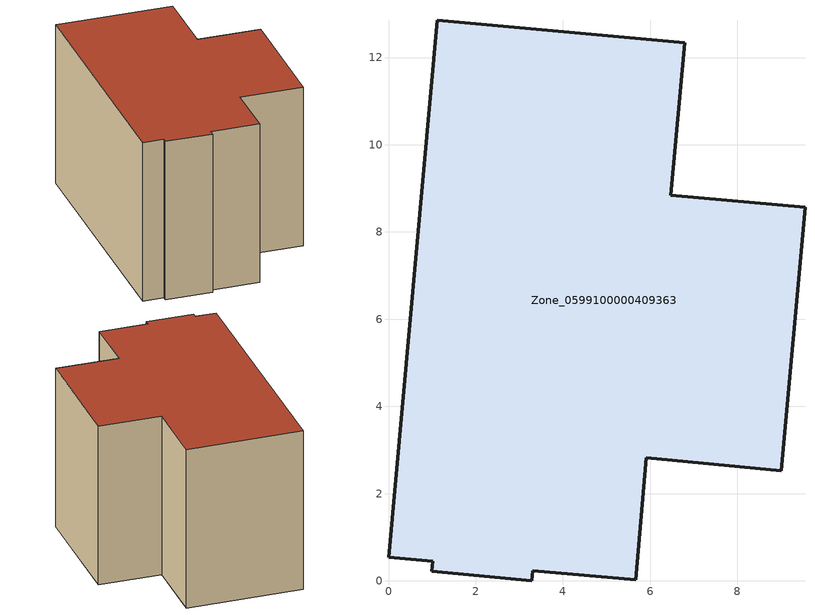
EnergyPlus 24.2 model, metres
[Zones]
Zone_0599100000409363
 floor ground (C_G): 9.55,8.57 9.01,2.53 5.91,2.82 5.67,0.02 3.3,0.24 3.28,0 0.99,0.22 1.01,0.45 0,0.54 1.12,12.86 6.79,12.34 6.48,8.85 z0
 wall outside (C_F): 1.01,0.45 0.99,0.22 3.28,0 3.3,0.24 5.67,0.02 5.91,2.82 9.01,2.53 9.55,8.57 6.48,8.85 6.79,12.34 1.12,12.86 0,0.54 1.01,0.45 z0:8.24
 roof outside (C_R): 9.55,8.57 6.48,8.85 6.79,12.34 1.12,12.86 0,0.54 1.01,0.45 0.99,0.22 3.28,0 3.3,0.24 5.67,0.02 5.91,2.82 9.01,2.53 z8.24
[BUILDING]
Pand.0599100000409363: North Axis=0; Terrain=City; Loads Convergence Tolerance Value=0.04; Temperature Convergence Tolerance Value=0.4; Solar Distribution=FullExterior; Maximum Number of Warmup Days=25; Minimum Number of Warmup Days=1
[Site:Location]
Rotterdam.The.Hague.AP_ZH_NLD Design_Conditions: Latitude=51.96; Longitude=4.45; Time Zone=1; Elevation=-4.5
[SITE:GROUNDTEMPERATURE:BUILDINGSURFACE]
18, 18, 18, 18, 18, 18, 18, 18, 18, 18, 18, 18
[MATERIAL] Thermal Absorptance=0.9; Solar Absorptance=0.7; Visible Absorptance=0.7
Name | Roughness | Thickness | Conductivity | Density | Specific Heat
G.TC.1992-2005 | MediumSmooth | 0.15 | 0.06 | 540 | 1210
F.TC.1992-2005 | Rough | 0.3 | 0.12 | 1920 | 840
R.TC.1992-2005 | MediumRough | 0.2 | 0.08 | 1500 | 1000
[CONSTRUCTION]
C_G: G.TC.1992-2005
C_F: F.TC.1992-2005
C_R: R.TC.1992-2005
[ZONE]
Zone_0599100000409363: Type=1; Multiplier=1; Ceiling Height=Autocalculate; Volume=Autocalculate; Floor Area=autocalculate; Part of Total Floor Area=Yes
[ZONEINFILTRATION:DESIGNFLOWRATE]
Infil_Zone_0599100000409363: Zone or ZoneList or Space or SpaceList=Zone_0599100000409363; Schedule=AlwaysOn; Design Flow Rate Calculation Method=Flow/Area; Flow Rate per Floor Area=0.0015; Constant Term Coefficient=1; Temperature Term Coefficient=0; Velocity Term Coefficient=0; Velocity Squared Term Coefficient=0
[HVACTEMPLATE:ZONE:IDEALLOADSAIRSYSTEM]
Zone_0599100000409363: Maximum Heating Supply Air Temperature=50; Minimum Cooling Supply Air Temperature=13; Maximum Heating Supply Air Humidity Ratio=0.0156; Minimum Cooling Supply Air Humidity Ratio=0.0077; Heating Limit=NoLimit; Cooling Limit=NoLimit; Dehumidification Control Type=ConstantSensibleHeatRatio; Cooling Sensible Heat Ratio=0.7; Dehumidification Setpoint=60; Humidification Control Type=None; Humidification Setpoint=30; Outdoor Air Method=None; Outdoor Air Flow Rate per Person=0.00944; Outdoor Air Flow Rate per Zone Floor Area=0; Outdoor Air Flow Rate per Zone=0; Demand Controlled Ventilation Type=None; Outdoor Air Economizer Type=NoEconomizer; Heat Recovery Type=None; Sensible Heat Recovery Effectiveness=0.7; Latent Heat Recovery Effectiveness=0.65
[ZONECONTROL:THERMOSTAT]
ThermostatControl_Zone_0599100000409363: Zone or ZoneList=Zone_0599100000409363; Control Type Schedule=DualSetpointControlType; Control 1=Thermostat_Zone_0599100000409363; Temperature Difference Between Cutout And Setpoint=0
[THERMOSTATSETPOINT:DUALSETPOINT]
Thermostat_Zone_0599100000409363: Heating Setpoint Temperature Schedule=HeatingSetpoint_Zone_0599100000409363; Cooling Setpoint Temperature Schedule=CoolingSetpoint_Zone_0599100000409363
[SCHEDULE:COMPACT]
HeatingSetpoint_Zone_0599100000409363: Through: 12/31, For: AllDays, Until: 24:00, 21
CoolingSetpoint_Zone_0599100000409363: Through: 12/31, For: AllDays, Until: 24:00, 24
DualSetpointControlType: Through: 12/31, For: AllDays, Until: 24:00, 4
AlwaysOn: Through: 12/31, For: AllDays, Until: 24:00, 1
